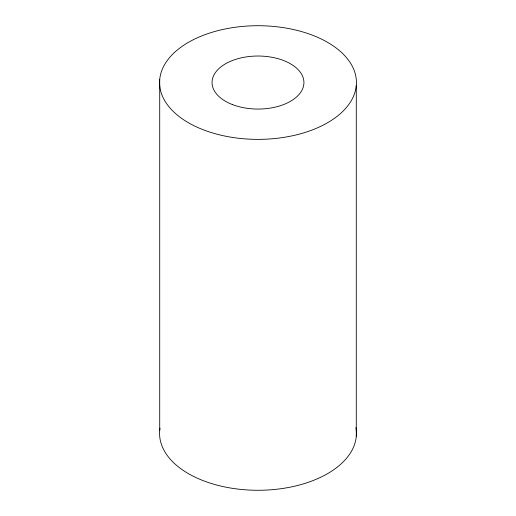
<?xml version="1.0" encoding="UTF-8"?>
<svg xmlns="http://www.w3.org/2000/svg" width="516" height="516" viewBox="0 0 516 516"><rect width="100%" height="100%" fill="white"/><g stroke="black" fill="none" stroke-linecap="round" stroke-linejoin="round"><path stroke-width="0.77" d="M356.285 85.579A98.421 56.825 0 0 1 204.31 130.167A98.421 56.825 0 0 1 213.411 31.882A98.421 56.825 0 0 1 356.285 85.579L356.285 436.491M159.715 79.509L159.715 430.421M355.892 427.577A98.421 56.825 0 0 1 258.542 490.277A98.421 56.825 0 0 1 159.999 428.196M232.613 104.645A45.93 26.516 0 0 0 303.84 84.185A45.93 26.516 0 0 0 237.541 58.798A45.93 26.516 0 0 0 232.613 104.645"/></g></svg>
